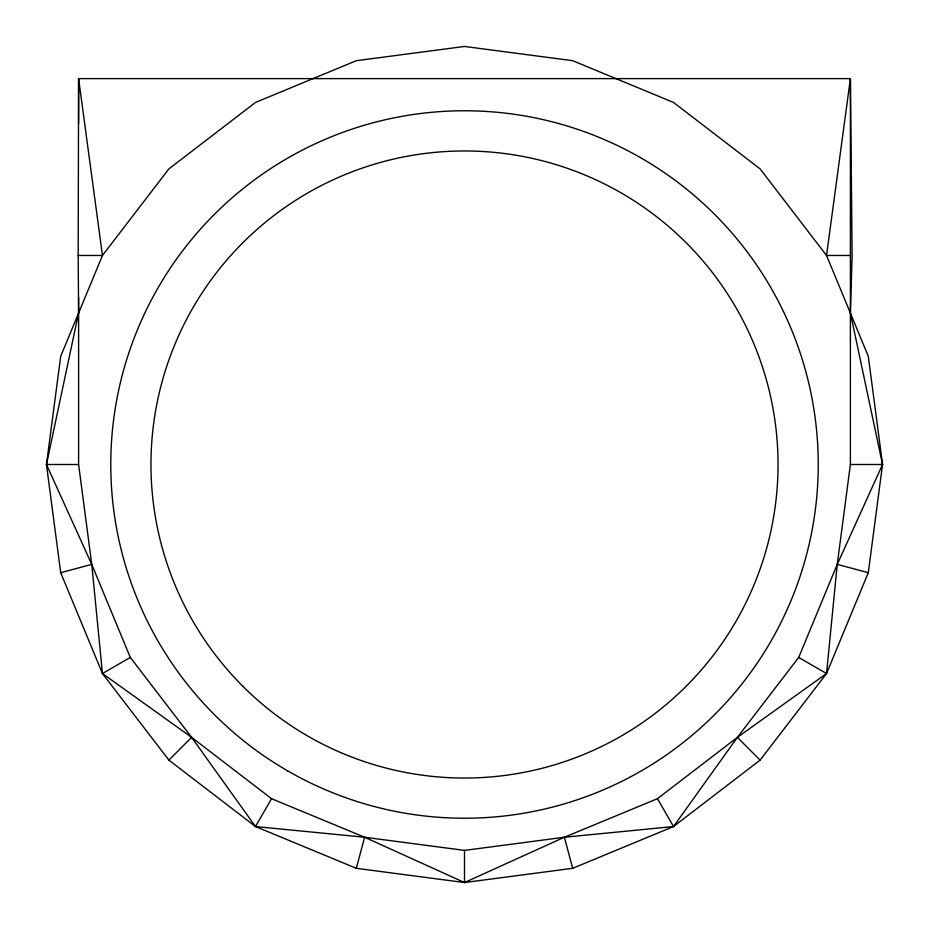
<?xml version="1.0" encoding="UTF-8"?>
<svg xmlns="http://www.w3.org/2000/svg" width="929" height="929" viewBox="0 0 929 929"><rect width="100%" height="100%" fill="white"/><g stroke="black" fill="none" stroke-linecap="round" stroke-linejoin="round"><path stroke-width="1.39" d="M78.187 255.475L78.605 78.605L850.395 78.605L852.125 255.475L850.395 313.05L882.55 464.5L868.301 572.694L826.543 673.525L760.108 760.108L673.525 826.543L572.694 868.301L464.5 882.55L356.306 868.301L255.475 826.543L168.892 760.108L102.457 673.525L60.699 572.694L46.45 464.5L60.699 356.306L102.457 255.475L168.892 168.892L255.475 102.457L356.306 60.699L464.5 46.45L572.694 60.699L673.525 102.457L760.108 168.892L826.543 255.475L868.301 356.306L882.55 464.5L837.238 564.379L798.696 657.442L737.371 737.371L673.525 826.543L564.379 837.238L464.5 850.395L364.621 837.238L255.475 826.543L191.629 737.371L130.304 657.442L91.762 564.379L46.45 464.5L78.605 313.05L78.187 255.475L102.457 255.475L78.605 78.605L78.605 123.545M78.605 297.222L78.605 464.5L91.762 564.379L102.457 673.525L191.629 737.371L271.558 798.696L364.621 837.238L464.5 882.55L564.379 837.238L657.442 798.696L737.371 737.371L826.543 673.525L837.238 564.379L850.395 464.5L850.395 78.605L826.543 255.475L850.395 255.475M356.306 868.301L364.621 837.238M255.475 826.543L271.558 798.696M168.892 760.108L191.629 737.371M102.457 673.525L130.304 657.442M60.699 572.694L91.762 564.379M46.45 464.5L78.605 464.5M850.395 464.5L882.55 464.5M837.238 564.379L868.301 572.694M798.696 657.442L826.543 673.525M737.371 737.371L760.108 760.108M657.442 798.696L673.525 826.543M564.379 837.238L572.694 868.301M464.5 850.395L464.5 882.55M242.794 686.206A313.537 313.537 0 0 0 767.354 545.648A313.537 313.537 0 0 0 383.352 161.646A313.537 313.537 0 0 0 242.794 686.206M287.63 770.838A353.74 353.74 0 0 0 818.24 464.5A353.74 353.74 0 0 0 287.63 158.162A353.74 353.74 0 0 0 287.63 770.838"/></g></svg>
